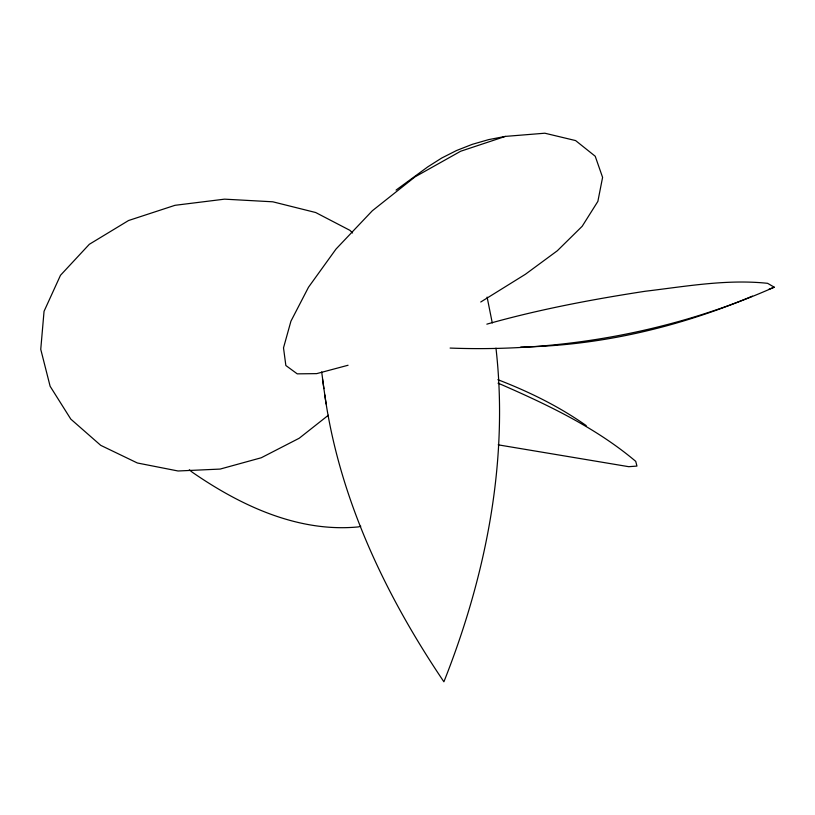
<?xml version="1.0" encoding="UTF-8"?>
<svg xmlns="http://www.w3.org/2000/svg" width="815" height="815" viewBox="0 0 815 815"><rect width="100%" height="100%" fill="white"/><g stroke="black" fill="none" stroke-linecap="round" stroke-linejoin="round"><path stroke-width="1.22" d="M328.384 415.212L299.217 438.236L261.248 457.765L220.162 469.073L178.057 470.988L137.368 462.991L100.714 445.336L70.803 419.124L50.123 386.269L40.75 349.34L44.051 311.31L60.493 275.287L89.334 244.286L128.576 220.508L175.011 205.309L224.553 199.155L272.801 201.804L315.67 212.521L349.941 230.35L352.569 232.988M396.07 190.089L427.824 166.841L441.73 158.018L456.573 150.51L472.252 144.347L488.572 139.64L505.351 136.4L544.848 133.212L575.604 140.577L595.215 156.236L602.591 177.375L597.874 201.387L582.185 226.275L557.317 250.765L525.431 274.258L480.738 302.008M486.84 324.156C538.797 309.466 591.934 299.441 645.266 291.25C685.761 286.442 726.746 278.995 767.608 283.325L774.25 287.186C673.037 332.184 560.7 352.304 450.114 348.066M752.418 296.13C679.15 326.998 600.4 345.754 520.734 347.058M768.627 289.447L774.25 287.186M505.351 136.4L460.679 151.233L415.018 176.875L372.323 210.769L336.035 249.033L308.508 287.226L290.924 321.202L283.508 347.852L285.851 365.507L297.231 373.851L316.699 373.627L348.066 365.252M360.78 526.215L358.406 526.908C298.209 532.715 240.619 505.626 192.248 472.201L189.314 469.786M498.179 444.837L628.732 466.689L636.943 466.078L635.731 461.351C596.183 427.946 548.678 405.269 501.531 384.639L498.057 383.213M497.853 379.678C528.884 391.648 559.019 406.39 586.24 425.624M487.105 297.088L492.27 322.964M324.757 394.735C339.366 498.637 385.607 595.52 443.9 681.788C485.689 576.48 508.917 461.514 495.968 348.137M321.691 371.946L323.901 388.623M322.506 379.097L326.122 404.006"/></g></svg>
